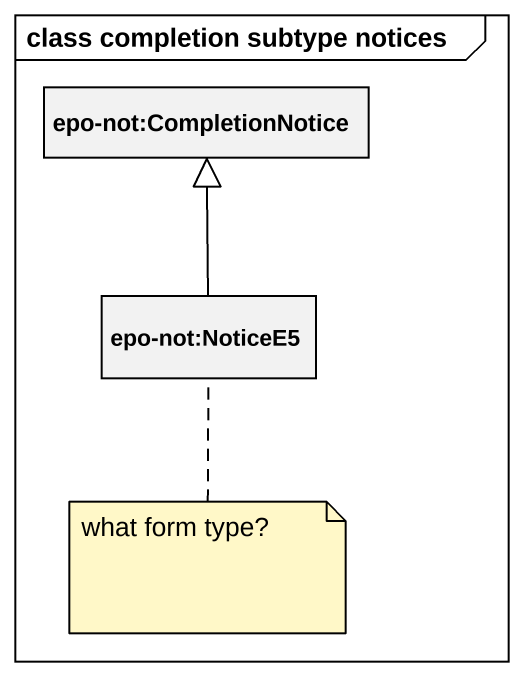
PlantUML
@startuml
mainframe class completion subtype notices
hide circle
hide empty members
class "epo-not:CompletionNotice" as epo_not_CompletionNotice
class "epo-not:NoticeE5" as epo_not_NoticeE5
epo_not_NoticeE5 -up-|> epo_not_CompletionNotice
note bottom of epo_not_NoticeE5 : what form type?
@enduml
